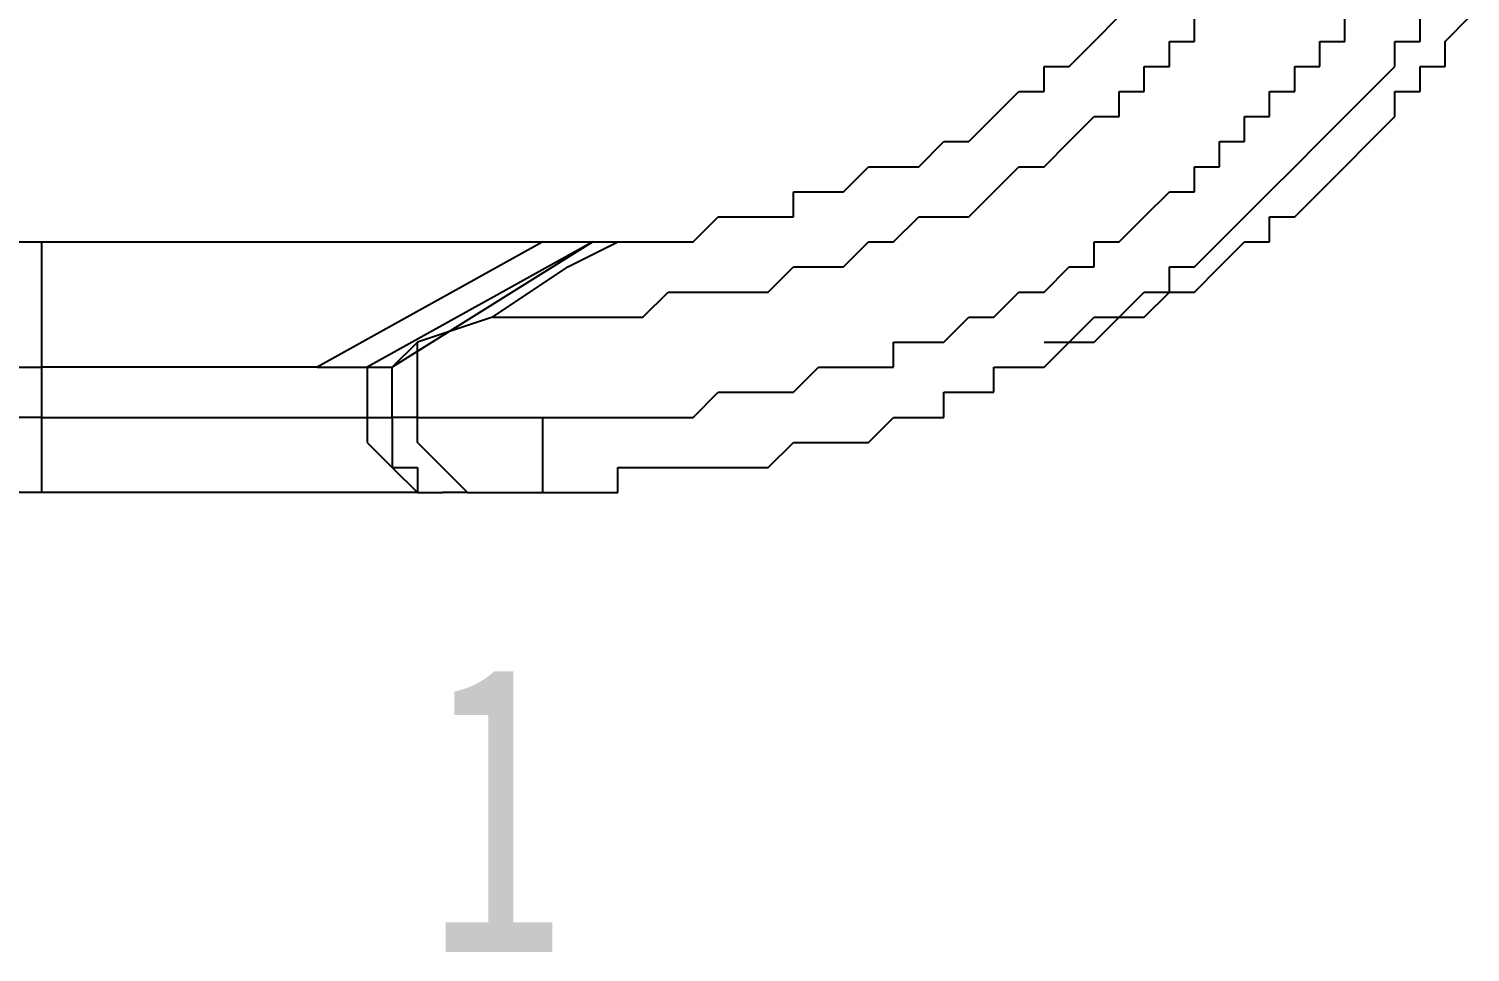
# Model space of a CAD drawing. Header units: inches. Extents: x 47316 to 59086, y 3141 to 11743.
# Drawn here: x 48146.56 to 48161.51, y 8805.7 to 8815.28 of the extents above; entities that cross this region are included whole.
import ezdxf

# ---------------------------------------------------------------- set-up
doc = ezdxf.new("R2010")
doc.units = ezdxf.units.IN
doc.header["$MEASUREMENT"] = 0
doc.layers.add('Beschreibungen', color=7, linetype='Continuous', lineweight=25)
doc.layers.add('P', color=250, linetype='Continuous', lineweight=100)
doc.styles.add('MtX_SimSun', font='')
doc.styles.get('MtX_SimSun').set_extended_font_data('SimSun')

msp = doc.modelspace()

# ---------------------------------------------------------------- linework, layer by layer
at = {"layer": 'P', "color": 0, "linetype": 'Continuous', "lineweight": -3}
for p, q in [((48157.606, 8815.152), (48157.866, 8815.412)), ((48158.646, 8815.152), (48158.646, 8815.412)), ((48160.206, 8815.152), (48160.206, 8815.412)), ((48160.986, 8815.152), (48160.986, 8815.412)), ((48161.246, 8815.152), (48161.506, 8815.412)), ((48157.346, 8814.892), (48157.606, 8815.152)), ((48157.606, 8815.152), (48157.606, 8815.152)), ((48158.386, 8814.892), (48158.386, 8815.152)), ((48158.386, 8815.152), (48158.646, 8815.152)), ((48159.946, 8814.892), (48159.946, 8815.152)), ((48159.946, 8815.152), (48160.206, 8815.152)), ((48160.726, 8814.892), (48160.726, 8815.152)), ((48160.726, 8815.152), (48160.986, 8815.152)), ((48161.246, 8814.892), (48161.246, 8815.152)), ((48157.086, 8814.632), (48157.086, 8814.892)), ((48157.086, 8814.892), (48157.346, 8814.892)), ((48158.126, 8814.632), (48158.126, 8814.892)), ((48158.126, 8814.892), (48158.386, 8814.892)), ((48159.686, 8814.632), (48159.686, 8814.892)), ((48159.686, 8814.892), (48159.946, 8814.892)), ((48160.466, 8814.632), (48160.726, 8814.892)), ((48160.726, 8814.892), (48160.726, 8814.892)), ((48160.986, 8814.632), (48160.986, 8814.892)), ((48160.986, 8814.892), (48161.246, 8814.892)), ((48156.566, 8814.372), (48156.826, 8814.632)), ((48156.826, 8814.632), (48156.826, 8814.632)), ((48156.826, 8814.632), (48157.086, 8814.632)), ((48157.866, 8814.372), (48157.866, 8814.632)), ((48157.866, 8814.632), (48158.126, 8814.632)), ((48159.426, 8814.372), (48159.426, 8814.632)), ((48159.426, 8814.632), (48159.686, 8814.632)), ((48160.206, 8814.372), (48160.466, 8814.632)), ((48160.466, 8814.632), (48160.466, 8814.632)), ((48160.726, 8814.372), (48160.726, 8814.632)), ((48160.726, 8814.632), (48160.986, 8814.632)), ((48156.306, 8814.112), (48156.566, 8814.372)), ((48156.566, 8814.372), (48156.566, 8814.372)), ((48157.346, 8814.112), (48157.606, 8814.372)), ((48157.606, 8814.372), (48157.606, 8814.372)), ((48157.606, 8814.372), (48157.866, 8814.372)), ((48159.166, 8814.112), (48159.166, 8814.372)), ((48159.166, 8814.372), (48159.426, 8814.372)), ((48159.946, 8814.112), (48160.206, 8814.372)), ((48160.206, 8814.372), (48160.206, 8814.372)), ((48160.466, 8814.112), (48160.726, 8814.372)), ((48160.726, 8814.372), (48160.726, 8814.372)), ((48155.786, 8813.852), (48156.046, 8814.112)), ((48156.046, 8814.112), (48156.046, 8814.112)), ((48156.046, 8814.112), (48156.306, 8814.112)), ((48157.086, 8813.852), (48157.346, 8814.112)), ((48157.346, 8814.112), (48157.346, 8814.112)), ((48158.906, 8813.852), (48158.906, 8814.112)), ((48158.906, 8814.112), (48159.166, 8814.112)), ((48159.686, 8813.852), (48159.946, 8814.112)), ((48159.946, 8814.112), (48159.946, 8814.112)), ((48160.206, 8813.852), (48160.466, 8814.112)), ((48160.466, 8814.112), (48160.466, 8814.112)), ((48155.006, 8813.592), (48155.266, 8813.852)), ((48155.266, 8813.852), (48155.526, 8813.852)), ((48155.526, 8813.852), (48155.526, 8813.852)), ((48155.526, 8813.852), (48155.786, 8813.852)), ((48156.566, 8813.592), (48156.826, 8813.852)), ((48156.826, 8813.852), (48156.826, 8813.852)), ((48156.826, 8813.852), (48157.086, 8813.852)), ((48158.646, 8813.592), (48158.646, 8813.852)), ((48158.646, 8813.852), (48158.906, 8813.852)), ((48159.426, 8813.592), (48159.686, 8813.852)), ((48159.686, 8813.852), (48159.686, 8813.852)), ((48159.946, 8813.592), (48160.206, 8813.852)), ((48160.206, 8813.852), (48160.206, 8813.852)), ((48154.486, 8813.332), (48154.486, 8813.592)), ((48154.486, 8813.592), (48154.746, 8813.592)), ((48154.746, 8813.592), (48155.006, 8813.592)), ((48155.006, 8813.592), (48155.006, 8813.592)), ((48156.306, 8813.332), (48156.566, 8813.592)), ((48156.566, 8813.592), (48156.566, 8813.592)), ((48158.126, 8813.332), (48158.386, 8813.592)), ((48158.386, 8813.592), (48158.386, 8813.592)), ((48158.386, 8813.592), (48158.646, 8813.592)), ((48159.166, 8813.332), (48159.426, 8813.592)), ((48159.426, 8813.592), (48159.426, 8813.592)), ((48159.686, 8813.332), (48159.946, 8813.592)), ((48159.946, 8813.592), (48159.946, 8813.592)), ((48153.446, 8813.072), (48153.706, 8813.332)), ((48153.706, 8813.332), (48153.966, 8813.332)), ((48153.966, 8813.332), (48153.966, 8813.332)), ((48153.966, 8813.332), (48154.226, 8813.332)), ((48154.226, 8813.332), (48154.486, 8813.332)), ((48155.526, 8813.072), (48155.786, 8813.332)), ((48155.786, 8813.332), (48156.046, 8813.332)), ((48156.046, 8813.332), (48156.046, 8813.332)), ((48156.046, 8813.332), (48156.306, 8813.332)), ((48157.866, 8813.072), (48158.126, 8813.332)), ((48158.126, 8813.332), (48158.126, 8813.332)), ((48158.906, 8813.072), (48159.166, 8813.332)), ((48159.166, 8813.332), (48159.166, 8813.332)), ((48159.426, 8813.072), (48159.426, 8813.332)), ((48159.426, 8813.332), (48159.686, 8813.332)), ((48146.166, 8813.072), (48146.686, 8813.072)), ((48146.686, 8813.072), (48151.886, 8813.072)), ((48146.686, 8813.072), (48146.686, 8811.772)), ((48151.886, 8813.072), (48149.546, 8811.772)), ((48152.406, 8813.072), (48150.066, 8811.772)), ((48152.406, 8813.072), (48150.326, 8811.772)), ((48151.886, 8813.072), (48151.886, 8813.072)), ((48151.886, 8813.072), (48152.146, 8813.072)), ((48152.146, 8812.812), (48152.666, 8813.072)), ((48152.146, 8813.072), (48152.406, 8813.072)), ((48152.406, 8813.072), (48152.926, 8813.072)), ((48152.406, 8813.072), (48152.406, 8813.072)), ((48152.406, 8813.072), (48152.406, 8813.072)), ((48152.666, 8813.072), (48152.926, 8813.072)), ((48152.926, 8813.072), (48152.926, 8813.072)), ((48152.926, 8813.072), (48152.926, 8813.072)), ((48152.926, 8813.072), (48152.926, 8813.072)), ((48152.926, 8813.072), (48152.926, 8813.072)), ((48152.926, 8813.072), (48152.926, 8813.072)), ((48152.926, 8813.072), (48152.926, 8813.072)), ((48152.926, 8813.072), (48152.926, 8813.072)), ((48152.926, 8813.072), (48152.926, 8813.072)), ((48152.926, 8813.072), (48152.926, 8813.072)), ((48152.926, 8813.072), (48153.186, 8813.072)), ((48153.186, 8813.072), (48153.446, 8813.072)), ((48153.446, 8813.072), (48153.446, 8813.072)), ((48155.006, 8812.812), (48155.266, 8813.072)), ((48155.266, 8813.072), (48155.526, 8813.072)), ((48155.526, 8813.072), (48155.526, 8813.072)), ((48157.606, 8812.812), (48157.606, 8813.072)), ((48157.606, 8813.072), (48157.866, 8813.072)), ((48158.646, 8812.812), (48158.906, 8813.072)), ((48158.906, 8813.072), (48158.906, 8813.072)), ((48158.906, 8812.812), (48159.166, 8813.072)), ((48159.166, 8813.072), (48159.166, 8813.072)), ((48159.166, 8813.072), (48159.426, 8813.072)), ((48151.366, 8812.292), (48152.146, 8812.812)), ((48154.226, 8812.552), (48154.486, 8812.812)), ((48154.486, 8812.812), (48154.486, 8812.812)), ((48154.486, 8812.812), (48154.746, 8812.812)), ((48154.746, 8812.812), (48155.006, 8812.812)), ((48155.006, 8812.812), (48155.006, 8812.812)), ((48157.086, 8812.552), (48157.346, 8812.812)), ((48157.346, 8812.812), (48157.346, 8812.812)), ((48157.346, 8812.812), (48157.606, 8812.812)), ((48158.386, 8812.552), (48158.386, 8812.812)), ((48158.386, 8812.812), (48158.646, 8812.812)), ((48158.646, 8812.552), (48158.906, 8812.812)), ((48158.906, 8812.812), (48158.906, 8812.812)), ((48152.926, 8812.292), (48153.186, 8812.552)), ((48153.186, 8812.552), (48153.446, 8812.552)), ((48153.446, 8812.552), (48153.446, 8812.552)), ((48153.446, 8812.552), (48153.706, 8812.552)), ((48153.706, 8812.552), (48153.966, 8812.552)), ((48153.966, 8812.552), (48153.966, 8812.552)), ((48153.966, 8812.552), (48154.226, 8812.552)), ((48156.566, 8812.292), (48156.826, 8812.552)), ((48156.826, 8812.552), (48156.826, 8812.552)), ((48156.826, 8812.552), (48157.086, 8812.552)), ((48157.866, 8812.292), (48158.126, 8812.552)), ((48158.126, 8812.552), (48158.126, 8812.552)), ((48158.126, 8812.552), (48158.386, 8812.552)), ((48158.126, 8812.292), (48158.386, 8812.552)), ((48158.386, 8812.552), (48158.386, 8812.552)), ((48158.386, 8812.552), (48158.646, 8812.552)), ((48151.366, 8812.292), (48150.586, 8812.032)), ((48151.366, 8812.292), (48151.626, 8812.292)), ((48151.626, 8812.292), (48151.886, 8812.292)), ((48151.886, 8812.292), (48152.146, 8812.292)), ((48152.146, 8812.292), (48152.146, 8812.292)), ((48152.146, 8812.292), (48152.406, 8812.292)), ((48152.406, 8812.292), (48152.666, 8812.292)), ((48152.666, 8812.292), (48152.666, 8812.292)), ((48152.666, 8812.292), (48152.926, 8812.292)), ((48156.046, 8812.032), (48156.306, 8812.292)), ((48156.306, 8812.292), (48156.306, 8812.292)), ((48156.306, 8812.292), (48156.566, 8812.292)), ((48157.346, 8812.032), (48157.606, 8812.292)), ((48157.606, 8812.292), (48157.866, 8812.292)), ((48157.606, 8812.032), (48157.866, 8812.292)), ((48157.866, 8812.292), (48157.866, 8812.292)), ((48157.866, 8812.292), (48158.126, 8812.292)), ((48158.126, 8812.292), (48158.126, 8812.292)), ((48150.326, 8811.772), (48150.586, 8812.032)), ((48150.586, 8811.252), (48150.586, 8812.032)), ((48155.526, 8811.772), (48155.526, 8812.032)), ((48155.526, 8812.032), (48155.786, 8812.032)), ((48155.786, 8812.032), (48156.046, 8812.032)), ((48156.046, 8812.032), (48156.046, 8812.032)), ((48157.086, 8811.772), (48157.346, 8812.032)), ((48157.086, 8812.032), (48157.346, 8812.032)), ((48157.346, 8812.032), (48157.346, 8812.032)), ((48157.346, 8812.032), (48157.606, 8812.032)), ((48157.606, 8812.032), (48157.606, 8812.032)), ((48146.166, 8811.772), (48146.686, 8811.772)), ((48149.546, 8811.772), (48146.686, 8811.772)), ((48146.686, 8811.772), (48146.686, 8811.252)), ((48149.546, 8811.772), (48149.806, 8811.772)), ((48149.806, 8811.772), (48150.066, 8811.772)), ((48150.066, 8811.772), (48150.326, 8811.772)), ((48150.066, 8811.772), (48150.066, 8811.252)), ((48150.066, 8811.772), (48150.066, 8811.772)), ((48150.326, 8811.252), (48150.326, 8811.772)), ((48154.486, 8811.512), (48154.746, 8811.772)), ((48154.746, 8811.772), (48155.006, 8811.772)), ((48155.006, 8811.772), (48155.006, 8811.772)), ((48155.006, 8811.772), (48155.266, 8811.772)), ((48155.266, 8811.772), (48155.526, 8811.772)), ((48156.566, 8811.512), (48156.566, 8811.772)), ((48156.566, 8811.772), (48156.826, 8811.772)), ((48156.826, 8811.772), (48156.826, 8811.772)), ((48156.826, 8811.772), (48157.086, 8811.772)), ((48153.446, 8811.252), (48153.706, 8811.512)), ((48153.706, 8811.512), (48153.706, 8811.512)), ((48153.706, 8811.512), (48153.966, 8811.512)), ((48153.966, 8811.512), (48154.226, 8811.512)), ((48154.226, 8811.512), (48154.486, 8811.512)), ((48154.486, 8811.512), (48154.486, 8811.512)), ((48156.046, 8811.252), (48156.046, 8811.512)), ((48156.046, 8811.512), (48156.306, 8811.512)), ((48156.306, 8811.512), (48156.566, 8811.512)), ((48146.686, 8811.252), (48146.166, 8811.252)), ((48146.686, 8811.252), (48150.066, 8811.252)), ((48146.686, 8811.252), (48146.686, 8810.472)), ((48150.066, 8811.252), (48150.326, 8811.252)), ((48150.066, 8811.252), (48150.066, 8810.992)), ((48150.586, 8811.252), (48150.326, 8811.252)), ((48150.326, 8811.252), (48150.326, 8810.992)), ((48150.586, 8811.252), (48151.886, 8811.252)), ((48150.586, 8810.992), (48150.586, 8811.252)), ((48150.586, 8811.252), (48150.586, 8811.252)), ((48151.886, 8811.252), (48151.886, 8811.252)), ((48151.886, 8811.252), (48152.146, 8811.252)), ((48151.886, 8810.472), (48151.886, 8811.252)), ((48152.146, 8811.252), (48152.406, 8811.252)), ((48152.406, 8811.252), (48152.666, 8811.252)), ((48152.666, 8811.252), (48152.666, 8811.252)), ((48152.666, 8811.252), (48152.926, 8811.252)), ((48152.926, 8811.252), (48153.186, 8811.252)), ((48153.186, 8811.252), (48153.186, 8811.252)), ((48153.186, 8811.252), (48153.446, 8811.252)), ((48155.266, 8810.992), (48155.526, 8811.252)), ((48155.526, 8811.252), (48155.526, 8811.252)), ((48155.526, 8811.252), (48155.786, 8811.252)), ((48155.786, 8811.252), (48156.046, 8811.252)), ((48150.066, 8810.992), (48150.066, 8810.992)), ((48150.066, 8810.992), (48150.326, 8810.732)), ((48150.326, 8810.992), (48150.326, 8810.992)), ((48150.326, 8810.992), (48150.326, 8810.732)), ((48150.846, 8810.732), (48150.586, 8810.992)), ((48154.226, 8810.732), (48154.486, 8810.992)), ((48154.486, 8810.992), (48154.486, 8810.992)), ((48154.486, 8810.992), (48154.746, 8810.992)), ((48154.746, 8810.992), (48155.006, 8810.992)), ((48155.006, 8810.992), (48155.006, 8810.992)), ((48155.006, 8810.992), (48155.266, 8810.992)), ((48150.326, 8810.732), (48150.586, 8810.732)), ((48150.326, 8810.732), (48150.326, 8810.732)), ((48150.326, 8810.732), (48150.586, 8810.472)), ((48150.586, 8810.732), (48150.586, 8810.732)), ((48150.586, 8810.732), (48150.586, 8810.472)), ((48151.106, 8810.472), (48150.846, 8810.732)), ((48150.846, 8810.732), (48150.846, 8810.732)), ((48152.666, 8810.472), (48152.666, 8810.732)), ((48152.666, 8810.732), (48152.926, 8810.732)), ((48152.926, 8810.732), (48153.186, 8810.732)), ((48153.186, 8810.732), (48153.186, 8810.732)), ((48153.186, 8810.732), (48153.446, 8810.732)), ((48153.446, 8810.732), (48153.706, 8810.732)), ((48153.706, 8810.732), (48153.706, 8810.732)), ((48153.706, 8810.732), (48153.966, 8810.732)), ((48153.966, 8810.732), (48154.226, 8810.732)), ((48146.686, 8810.472), (48146.166, 8810.472)), ((48150.586, 8810.472), (48146.686, 8810.472)), ((48150.586, 8810.472), (48150.846, 8810.472)), ((48150.586, 8810.472), (48150.846, 8810.472)), ((48150.586, 8810.472), (48150.586, 8810.472)), ((48151.106, 8810.472), (48150.846, 8810.472)), ((48151.106, 8810.472), (48151.886, 8810.472)), ((48151.886, 8810.472), (48151.886, 8810.472)), ((48151.886, 8810.472), (48152.146, 8810.472)), ((48152.146, 8810.472), (48152.406, 8810.472)), ((48152.406, 8810.472), (48152.666, 8810.472))]:
    msp.add_line(p, q, dxfattribs=at)

# ---------------------------------------------------------------- texts
at = {"layer": 'Beschreibungen', "color": 0, "lineweight": -3, "style": 'MtX_SimSun', "width": 0.7}
msp.add_text('1', height=3, rotation=360, dxfattribs=at).set_placement((48150.694, 8805.705))

doc.saveas('drawing.dxf')
